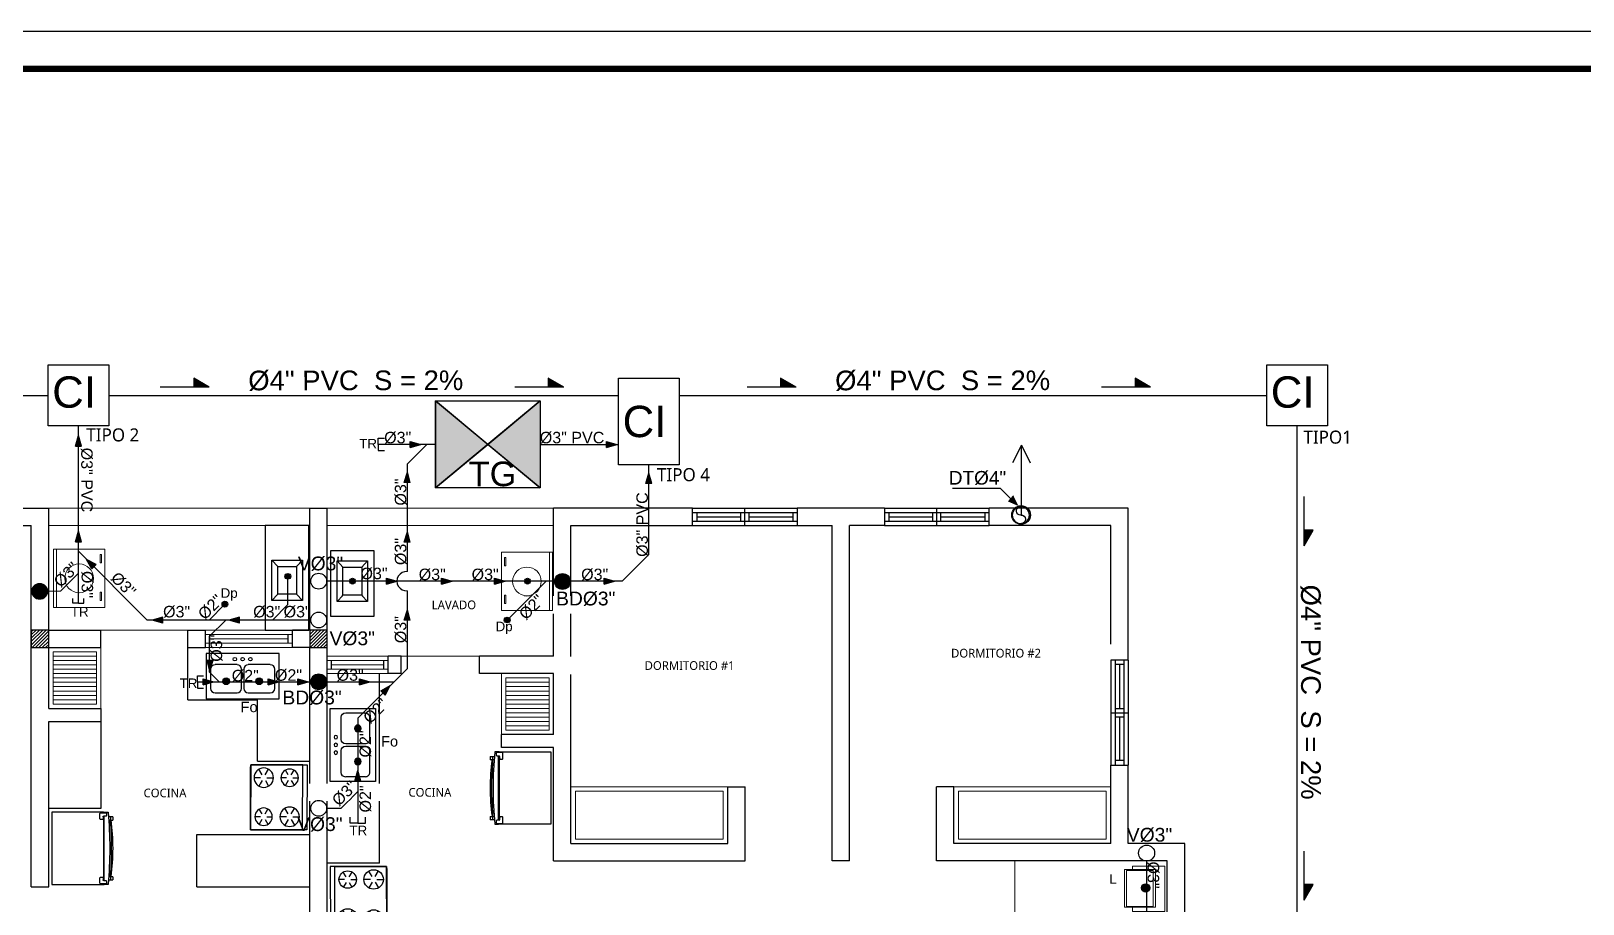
# Model space of a CAD drawing. Header units: feet. Extents: x 1019 to 2236, y -546 to 122.
# Drawn here: x 1064.81 to 1082.64, y 50.85 to 60.88 of the extents above; entities that cross this region are included whole.
import ezdxf

# ---------------------------------------------------------------- set-up
doc = ezdxf.new("R2010")
doc.units = ezdxf.units.FT
doc.header["$LTSCALE"] = 0.05
doc.header["$MEASUREMENT"] = 0
doc.linetypes.add('DASHDOT', pattern=[25.4, 12.7, -6.35, 0, -6.35])
for name, color, linetype, lineweight in [('A-GENM', 8, 'Continuous', 9), ('A-WALL', 7, 'Continuous', 25), ('closet', 8, 'Continuous', 5), ('COCINA', 8, 'Continuous', 25), ('FURN', 8, 'Continuous', 9), ('I-FURN', 8, 'Continuous', 0)]:
    doc.layers.add(name, color=color, linetype=linetype, lineweight=lineweight)
for name, color, linetype in [('AGUAS-N', 4, 'Continuous'), ('AGUASNEGRAS', 4, 'Continuous'), ('ANNDTTEXT', 2, 'Continuous'), ('columna', 9, 'Continuous'), ('MARCO', 1, 'Continuous'), ('MUEBLES', 8, 'Continuous'), ('PERT-VENT', 8, 'Continuous'), ('PISO', 8, 'Continuous'), ('TELEFONO', 3, 'DASHDOT'), ('TEXTO', 2, 'Continuous'), ('TEXXT', 2, 'Continuous'), ('TXT', 2, 'Continuous')]:
    doc.layers.add(name, color=color, linetype=linetype)
doc.styles.add('ads', font='trebuc.ttf', dxfattribs={"height": 0.14})
doc.styles.add('DAMIAN', font='arial.ttf', dxfattribs={"height": 0.12})
doc.styles.add('grd', font='arial.ttf', dxfattribs={"height": 0.15})

# ---------------------------------------------------------------- blocks, each defined once
blk = doc.blocks.new('A$C2C3967B4')
at = {"layer": 'COCINA'}
for p, q in [((0.838, 0.52), (0, 0.52)), ((0, 0.52), (0, 0)), ((0.356, 0.393), (0.102, 0.393)), ((0.737, 0.393), (0.483, 0.393)), ((0.838, 0), (0.838, 0.52)), ((0.051, 0.342), (0.051, 0.119)), ((0.406, 0.119), (0.406, 0.342)), ((0.432, 0.342), (0.432, 0.119)), ((0.787, 0.119), (0.787, 0.342)), ((0.102, 0.068), (0.356, 0.068)), ((0.483, 0.068), (0.737, 0.068)), ((0, 0), (0.838, 0))]:
    blk.add_line(p, q, dxfattribs=at)
for centre, radius in [((0.33, 0.456), 0.0201), ((0.419, 0.456), 0.0201), ((0.508, 0.456), 0.0201), ((0.229, 0.202), 0.0381), ((0.61, 0.202), 0.0381)]:
    blk.add_circle(centre, radius, dxfattribs=at)
for centre, start, end in [((0.102, 0.342), 90, 180), ((0.356, 0.342), 0, 90), ((0.483, 0.342), 90, 180), ((0.737, 0.342), 0, 90), ((0.102, 0.119), 180, 270), ((0.356, 0.119), 270, 0), ((0.483, 0.119), 180, 270), ((0.737, 0.119), 270, 0)]:
    blk.add_arc(centre, 0.0508, start, end, dxfattribs=at)
blk = doc.blocks.new('A$C285A50AC')
at = {"layer": 'MUEBLES'}
for p, q in [((0.001, 0.69, -0.889), (0, 0.029, -0.889)), ((0.001, 0.69), (0.001, 0.639)), ((0.763, 0.688), (0.001, 0.69)), ((0.763, 0.688, -0.889), (0.001, 0.69, -0.889)), ((0.001, 0.639), (0.763, 0.637)), ((0.762, 0.028, -0.889), (0.763, 0.688, -0.889)), ((0.763, 0.637), (0.763, 0.688)), ((0, 0.029, -0.889), (0.762, 0.028, -0.889))]:
    blk.add_line(p, q, dxfattribs=at)
at = {"layer": 'MUEBLES', "color": 8}
for p, q in [((0.153, 0.524, 0.003), (0.153, 0.6, 0.003)), ((0.61, 0.523, 0.003), (0.611, 0.587, 0.003)), ((0.12, 0.505, 0.003), (0.054, 0.543, 0.003)), ((0.12, 0.467, 0.003), (0.054, 0.429, 0.003)), ((0.153, 0.448, 0.003), (0.153, 0.372, 0.003)), ((0.186, 0.505, 0.003), (0.252, 0.543, 0.003)), ((0.186, 0.467, 0.003), (0.252, 0.429, 0.003)), ((0.577, 0.466, 0.003), (0.522, 0.435, 0.003)), ((0.577, 0.504, 0.003), (0.523, 0.536, 0.003)), ((0.61, 0.447, 0.003), (0.61, 0.384, 0.003)), ((0.643, 0.504, 0.003), (0.698, 0.536, 0.003)), ((0.643, 0.466, 0.003), (0.698, 0.434, 0.003)), ((0.12, 0.2, 0.003), (0.065, 0.232, 0.003)), ((0.153, 0.219, 0.003), (0.153, 0.283, 0.003)), ((0.186, 0.2, 0.003), (0.241, 0.232, 0.003)), ((0.577, 0.2, 0.003), (0.511, 0.238, 0.003)), ((0.61, 0.219, 0.003), (0.61, 0.295, 0.003)), ((0.643, 0.199, 0.003), (0.709, 0.237, 0.003)), ((0.12, 0.162, 0.003), (0.065, 0.131, 0.003)), ((0.153, 0.143, 0.003), (0.152, 0.08, 0.003)), ((0.186, 0.162, 0.003), (0.241, 0.13, 0.003)), ((0.577, 0.162, 0.003), (0.511, 0.124, 0.003)), ((0.61, 0.142, 0.003), (0.61, 0.066, 0.003)), ((0.643, 0.161, 0.003), (0.709, 0.123, 0.003))]:
    blk.add_line(p, q, dxfattribs=at)
at = {"layer": 'MUEBLES', "extrusion": (-0.001805, -0.999998, 0)}
for p, q in [((0.063, 0.027, -0.622), (0.698, 0.025, -0.622)), ((0.063, 0.027, -0.102), (0.698, 0.025, -0.102))]:
    blk.add_line(p, q, dxfattribs=at)
at = {"layer": 'MUEBLES'}
for centre, radius in [((0.153, 0.486, 0.003), 0.114), ((0.61, 0.485, 0.003), 0.102), ((0.153, 0.181, 0.003), 0.102), ((0.61, 0.181, 0.003), 0.114)]:
    blk.add_circle(centre, radius, dxfattribs=at)
at = {"layer": 'MUEBLES', "color": 8, "extrusion": (-0.001805, -0.999998, 0)}
for centre in [(0.089, -0.038, -0.027), (0.216, -0.038, -0.027), (0.381, -0.038, -0.027), (0.546, -0.038, -0.027), (0.673, -0.038, -0.027)]:
    blk.add_circle(centre, 0.0254, dxfattribs=at)
at = {"layer": 'MUEBLES'}
for points in [[(0, 0.029), (0.001, 0.639), (0.763, 0.637), (0.762, 0.028)], [(0.001, 0.69, 0.254), (0.001, 0.639, 0.254), (0.763, 0.637, 0.254), (0.763, 0.688, 0.254)]]:
    blk.add_3dface(points, dxfattribs=at)
at = {"layer": 'MUEBLES', "color": 8}
for points in [[(0.025, 0.027, -0.076), (0.025, 0.027, -0.533), (0.737, 0.025, -0.533), (0.737, 0.025, -0.076)], [(0.025, 0.027, -0.597), (0.025, 0.027, -0.851), (0.737, 0.025, -0.851), (0.737, 0.025, -0.597)]]:
    blk.add_3dface(points, dxfattribs=at)
blk = doc.blocks.new('A$C007B5363')
at = {"layer": 'COCINA'}
for p, q in [((0, 0.829), (0.594, 0.829)), ((0, 0), (0, 0.829)), ((0.551, 0.816), (0.551, 0.752)), ((0.621, 0.822), (0.557, 0.822)), ((0.557, 0.746), (0.582, 0.746)), ((0.589, 0.752), (0.589, 0.778)), ((0.594, 0.829), (0.601, 0.829)), ((0.594, 0.822), (0.594, 0.829)), ((0.594, 0.045), (0.594, 0.784)), ((0.595, 0.784), (0.621, 0.784)), ((0.601, 0.829), (0.601, 0.822)), ((0.645, 0.829), (0.601, 0.829)), ((0.601, 0.784), (0.601, 0.044)), ((0.627, 0.791), (0.627, 0.816)), ((0.649, 0.778), (0.671, 0.778)), ((0.671, 0.74), (0.651, 0.74)), ((0.671, 0.778), (0.698, 0.778)), ((0.671, 0.74), (0.671, 0.778)), ((0.671, 0.74), (0.671, 0.778)), ((0.698, 0.74), (0.671, 0.74)), ((0.671, 0.74), (0.671, 0.702)), ((0.671, 0.702), (0.671, 0.74)), ((0.699, 0.74), (0.699, 0.778)), ((0.654, 0.702), (0.671, 0.702)), ((0.594, 0), (0, 0)), ((0.551, 0.076), (0.551, 0.013)), ((0.582, 0.083), (0.557, 0.083)), ((0.557, 0.006), (0.621, 0.006)), ((0.589, 0.051), (0.589, 0.076)), ((0.594, 0), (0.594, 0.006)), ((0.594, 0), (0.601, 0)), ((0.621, 0.044), (0.595, 0.044)), ((0.601, 0.006), (0.601, 0)), ((0.601, 0), (0.645, 0)), ((0.627, 0.013), (0.627, 0.038)), ((0.671, 0.051), (0.649, 0.051)), ((0.651, 0.089), (0.671, 0.089)), ((0.671, 0.127), (0.654, 0.127)), ((0.671, 0.127), (0.671, 0.089)), ((0.671, 0.089), (0.671, 0.127)), ((0.671, 0.089), (0.698, 0.089)), ((0.671, 0.051), (0.671, 0.089)), ((0.671, 0.051), (0.671, 0.089)), ((0.698, 0.051), (0.671, 0.051)), ((0.699, 0.051), (0.699, 0.089))]:
    blk.add_line(p, q, dxfattribs=at)
for centre, radius, start, end in [((0.557, 0.816), 0.00635, 90, 180), ((0.557, 0.752), 0.00635, 180, 270), ((0.582, 0.752), 0.00635, 270, 360), ((0.595, 0.778), 0.00635, 90, 180), ((0.621, 0.816), 0.00635, 360, 90), ((0.621, 0.791), 0.00635, 270, 360), ((-3.851, 0.414), 4.515, 354.7351, 5.2649), ((-1.675, 0.414), 2.373, 352.1151, 7.8849), ((-3.079, 0.414), 3.761, 355.6182, 4.3818), ((0.557, 0.076), 0.00635, 90, 180), ((0.557, 0.013), 0.00635, 180, 270), ((0.582, 0.076), 0.00635, 360, 90), ((0.595, 0.051), 0.00635, 180, 270), ((0.621, 0.038), 0.00635, 360, 90), ((0.621, 0.013), 0.00635, 270, 360)]:
    blk.add_arc(centre, radius, start, end, dxfattribs=at)
blk = doc.blocks.new('bath_sink_6127 - bath_sink_6127-V2-Nivel 1')
at = {"layer": 'I-FURN'}
for p, q in [((0.293, 0.297), (-0.127, 0.297)), ((-0.127, 0.297), (-0.127, -0.29)), ((0.395, 0.244), (-0.005, 0.244)), ((-0.005, 0.244), (-0.005, -0.245)), ((0.025, -0.234), (0.025, 0.233)), ((0.025, 0.233), (0.369, 0.233)), ((0.293, 0.244), (0.293, 0.297)), ((0.369, 0.233), (0.369, -0.234)), ((0.395, -0.245), (0.395, 0.244)), ((0.293, -0.29), (-0.127, -0.29)), ((-0.005, -0.245), (0.395, -0.245)), ((0.369, -0.234), (0.025, -0.234)), ((0.293, -0.29), (0.293, -0.245))]:
    blk.add_line(p, q, dxfattribs=at)
blk = doc.blocks.new('A$C01EB0BB3')
at = {"layer": 'FURN'}
for p, q in [((0, 0, 224.56), (0, 0.61, 224.56)), ((0, 0.61, 224.56), (0.533, 0.61, 224.56)), ((0.503, 0.61, 224.56), (0.503, 0, 224.56)), ((0.533, 0.61, 224.56), (0.533, 0, 224.56)), ((0.533, 0, 224.56), (0, 0, 224.56))]:
    blk.add_line(p, q, dxfattribs=at)
at = {"layer": 'FURN', "ltscale": 0.02, "elevation": 224.56}
for points in [[(0.047, 0.536), (0.047, 0.45), (0.032, 0.45), (0.032, 0.536)], [(0.047, 0.143), (0.047, 0.057), (0.032, 0.057), (0.032, 0.143)]]:
    blk.add_lwpolyline(points, close=True, dxfattribs=at)
at = {"layer": 'FURN', "ltscale": 0.02}
blk.add_circle((0.267, 0.305, 224.56), 0.15, dxfattribs=at)
blk = doc.blocks.new('A$C153C7E87')
at = {"layer": 'COCINA'}
for p, q in [((0.076, 0.804), (0.143, 0.731)), ((0.427, 0.804), (0.36, 0.731)), ((0.143, 0.411), (0.076, 0.339)), ((0.36, 0.411), (0.427, 0.339))]:
    blk.add_line(p, q, dxfattribs=at)
at = {"layer": 'COCINA', "extrusion": (1.60732e-15, -2.48059e-15, -1)}
for points in [[(-0.502, 1.2), (0, 1.2), (0, 0), (-0.502, 0)], [(-0.427, 0.339), (-0.076, 0.339), (-0.076, 0.804), (-0.427, 0.804)], [(-0.36, 0.411), (-0.143, 0.411), (-0.143, 0.731), (-0.36, 0.731)]]:
    blk.add_lwpolyline(points, close=True, dxfattribs=at)
blk = doc.blocks.new('A$C72735B25')
at = {"layer": 'PERT-VENT', "extrusion": (-1.27878e-17, -1.31713e-15, -1)}
for p, q in [((0, 0), (0, 1.203)), ((0.05, 0), (0.05, 1.203)), ((0.1, 0.648), (0.1, 1.149)), ((0.15, 0), (0.15, 1.203)), ((0.2, 0), (0.2, 1.203)), ((0.2, 0.602), (0, 0.602)), ((0.15, 0.648), (0.05, 0.648)), ((0.15, 0.555), (0.05, 0.555)), ((0.1, 0.05), (0.1, 0.555)), ((0.05, 0.05), (0.15, 0.05))]:
    blk.add_line(p, q, dxfattribs=at)
at = {"layer": 'PERT-VENT', "extrusion": (-1.27878e-17, 1.31713e-15, -1)}
blk.add_line((0.05, 1.153), (0.15, 1.153), dxfattribs=at)
blk = doc.blocks.new('A$C7995192D')
at = {"layer": 'TELEFONO'}
blk.add_hatch(color=256, dxfattribs=at).paths.add_polyline_path([(0.638, 0.116), (0.437, 0.116), (0.437, 0)])
for p, q in [((0.638, 0.116), (0, 0.116)), ((0.437, 0), (0.437, 0.116)), ((0.638, 0.116), (0.437, 0))]:
    blk.add_line(p, q, dxfattribs=at)
blk = doc.blocks.new('A$C206B62E9')
at = {"color": 2}
blk.add_circle((0.125, 0.125), 0.125, dxfattribs=at)
for centre, start, end in [((0.063, 0.129), 356.4536, 176.4536), ((0.187, 0.121), 176.4536, 356.4536)]:
    blk.add_arc(centre, 0.0625, start, end, dxfattribs=at)
blk = doc.blocks.new('A$C012446DC')
at = {"layer": 'PISO'}
h = blk.add_hatch(dxfattribs=at)
h.set_pattern_fill('ANSI31', color=256, scale=0.008571, angle=180)
h.set_pattern_definition([(225, (206536.064322, 1154820.960068), (0.0192434059784, -0.0192434059784), [])])
h.paths.add_polyline_path([(0, 0), (0.2, 0), (0.2, 0.2), (0, 0.2)])
at = {"layer": 'columna'}
blk.add_lwpolyline([(0.2, 0.2), (0, 0.2), (0, 0), (0.2, 0)], close=True, dxfattribs=at)
blk = doc.blocks.new('A$C387E0859')
for p in [(0, 8.7), (3.2, 8.7), (0, 0), (3.2, 0), (6, 0), (9.2, 0)]:
    blk.add_blockref('A$C012446DC', p)

msp = doc.modelspace()

# ---------------------------------------------------------------- hatches: boundary and pattern name
at = {"layer": 'AGUASNEGRAS'}
for points in [[(1065.386, 56.109), (1065.352, 56.229), (1065.317, 56.109)], [(1069.164, 56.162), (1069.284, 56.128), (1069.164, 56.093)], [(1071.417, 56.162), (1071.536, 56.128), (1071.417, 56.093)], [(1069.095, 55.688), (1069.13, 55.808), (1069.164, 55.688)], [(1071.871, 55.677), (1071.905, 55.797), (1071.94, 55.677)], [(1065.386, 55.01), (1065.352, 55.13), (1065.317, 55.01)], [(1069.095, 55.004), (1069.13, 55.124), (1069.164, 55.004)], [(1065.554, 54.747), (1065.445, 54.807), (1065.505, 54.698)], [(1068.89, 54.59), (1069.01, 54.556), (1068.89, 54.521)], [(1069.524, 54.59), (1069.644, 54.556), (1069.524, 54.521)], [(1070.132, 54.59), (1070.252, 54.556), (1070.132, 54.521)], [(1071.39, 54.59), (1071.51, 54.556), (1071.39, 54.521)], [(1066.32, 54.144), (1066.2, 54.11), (1066.32, 54.075)], [(1067.2, 54.144), (1067.08, 54.11), (1067.2, 54.075)], [(1066.825, 53.644), (1066.859, 53.524), (1066.894, 53.644)], [(1066.785, 53.434), (1066.905, 53.4), (1066.785, 53.365)], [(1067.532, 53.434), (1067.652, 53.4), (1067.532, 53.365)], [(1067.872, 53.434), (1067.992, 53.4), (1067.872, 53.365)], [(1068.581, 53.434), (1068.701, 53.4), (1068.581, 53.365)], [(1068.825, 53.297), (1068.934, 53.357), (1068.874, 53.248)]]:
    msp.add_hatch(color=256, dxfattribs=at).paths.add_polyline_path(points)
at = {"layer": 'AGUASNEGRAS', "ltscale": 3}
h = msp.add_hatch(color=256, dxfattribs=at)
h.dxf.hatch_style = 1
edge = h.paths.add_edge_path()
edge.add_arc((1067.757, 54.612), 0.033, 270, 630, ccw=False)
h = msp.add_hatch(color=256, dxfattribs=at)
h.dxf.hatch_style = 1
edge = h.paths.add_edge_path()
edge.add_arc((1068.5, 54.556), 0.033, 270, 630, ccw=False)
h = msp.add_hatch(color=256, dxfattribs=at)
h.dxf.hatch_style = 1
edge = h.paths.add_edge_path()
edge.add_arc((1070.51, 54.556), 0.033, 270, 630, ccw=False)
h = msp.add_hatch(color=256, dxfattribs=at)
h.dxf.hatch_style = 1
edge = h.paths.add_edge_path()
edge.add_arc((1064.906, 54.439), 0.091, 0, 360)
h = msp.add_hatch(color=256, dxfattribs=at)
h.dxf.hatch_style = 1
edge = h.paths.add_edge_path()
edge.add_arc((1067.034, 54.292), 0.033, 270, 630, ccw=False)
h = msp.add_hatch(color=256, dxfattribs=at)
h.dxf.hatch_style = 1
edge = h.paths.add_edge_path()
edge.add_arc((1068.112, 53.4), 0.091, 0, 360)
h = msp.add_hatch(color=256, dxfattribs=at)
h.dxf.hatch_style = 1
edge = h.paths.add_edge_path()
edge.add_arc((1067.047, 53.407), 0.033, 0, 360)
h = msp.add_hatch(color=256, dxfattribs=at)
h.dxf.hatch_style = 1
edge = h.paths.add_edge_path()
edge.add_arc((1067.428, 53.407), 0.033, 0, 360)
h = msp.add_hatch(color=256, dxfattribs=at)
h.dxf.hatch_style = 1
edge = h.paths.add_edge_path()
edge.add_arc((1068.561, 52.866), 0.033, 0, 360)
h = msp.add_hatch(color=256, dxfattribs=at)
h.dxf.hatch_style = 1
edge = h.paths.add_edge_path()
edge.add_arc((1068.561, 52.485), 0.033, 0, 360)
h = msp.add_hatch(color=256, dxfattribs=at)
h.dxf.hatch_style = 1
edge = h.paths.add_edge_path()
edge.add_arc((1077.612, 51.032), 0.0474, 0, 360)
at = {"layer": 'closet'}
h = msp.add_hatch(dxfattribs=at)
h.set_pattern_fill('ANSI31', color=256, scale=0.4, angle=315, style=0)
h.set_pattern_definition([(0, (1065.06024, 53.14417), (2e-17, 0.05), [])])
h.paths.add_polyline_path([(1065.06, 53.144), (1065.56, 53.144), (1065.56, 53.744), (1065.06, 53.744)])
h = msp.add_hatch(dxfattribs=at)
h.set_pattern_fill('ANSI31', color=256, scale=0.4, angle=315, style=0)
h.set_pattern_definition([(0, (1070.26024, 52.84423), (2e-17, 0.05), [])])
h.paths.add_polyline_path([(1070.26, 52.844), (1070.76, 52.844), (1070.76, 53.444), (1070.26, 53.444)])
at = {"layer": 'COCINA'}
h = msp.add_hatch(color=256, dxfattribs=at)
h.dxf.hatch_style = 1
h.paths.add_polyline_path([(1069.455, 55.628), (1070.055, 56.128), (1069.455, 56.628)])
h = msp.add_hatch(color=256, dxfattribs=at)
h.dxf.hatch_style = 1
h.paths.add_polyline_path([(1070.655, 55.628), (1070.055, 56.128), (1070.655, 56.628)])
at = {"layer": 'TEXTO'}
msp.add_hatch(color=2, dxfattribs=at).paths.add_polyline_path([(1076.153, 55.418), (1076.035, 55.47), (1076.092, 55.536)])
msp.add_hatch(color=2, dxfattribs=at).paths.add_polyline_path([(1076.153, 55.418), (1076.035, 55.47), (1076.092, 55.536)])

# ---------------------------------------------------------------- linework, layer by layer
at = {"layer": 'A-GENM'}
for p, q in [((1065.01, 55.394), (1068.01, 55.394)), ((1068.21, 55.394), (1068.21, 55.394)), ((1070.81, 55.394), (1068.21, 55.394)), ((1065.01, 55.194), (1068.01, 55.194)), ((1070.81, 55.194), (1068.21, 55.194)), ((1070.81, 51.342), (1070.81, 51.342))]:
    msp.add_line(p, q, dxfattribs=at)
at = {"layer": 'A-WALL'}
for p, q in [((1064.61, 55.394), (1065.01, 55.394)), ((1065.01, 53.994), (1065.01, 55.394)), ((1068.01, 53.994), (1068.01, 55.394)), ((1068.01, 55.394), (1068.21, 55.394)), ((1068.21, 49.894), (1068.21, 55.394)), ((1072.407, 55.394), (1070.81, 55.394)), ((1070.81, 53.694), (1070.81, 55.394)), ((1074.61, 55.394), (1073.61, 55.394)), ((1077.41, 55.394), (1075.813, 55.394)), ((1077.41, 53.647), (1077.41, 55.394)), ((1064.61, 55.194), (1064.81, 55.194)), ((1064.81, 51.044), (1064.81, 55.194)), ((1071.01, 51.542), (1071.01, 55.194)), ((1071.01, 55.194), (1072.407, 55.194)), ((1073.61, 55.194), (1074.01, 55.194)), ((1074.01, 51.342), (1074.01, 55.194)), ((1074.21, 51.342), (1074.21, 55.194)), ((1074.61, 55.194), (1074.21, 55.194)), ((1077.21, 55.194), (1075.813, 55.194)), ((1077.21, 53.647), (1077.21, 55.194)), ((1065.01, 53.994), (1065.61, 53.994)), ((1065.61, 53.794), (1065.61, 53.994)), ((1066.61, 53.794), (1066.61, 53.994)), ((1066.61, 53.994), (1066.81, 53.994)), ((1066.81, 53.794), (1066.81, 53.994)), ((1067.81, 53.794), (1067.81, 53.994)), ((1068.01, 53.994), (1067.81, 53.994)), ((1065.01, 53.794), (1065.61, 53.794)), ((1065.01, 53.094), (1065.01, 53.794)), ((1066.61, 53.794), (1066.81, 53.794)), ((1068.01, 53.794), (1067.81, 53.794)), ((1068.01, 46.294), (1068.01, 53.794)), ((1068.91, 53.494), (1068.91, 53.694)), ((1069.06, 53.694), (1068.91, 53.694)), ((1069.06, 53.494), (1069.06, 53.694)), ((1070.81, 53.694), (1069.96, 53.694)), ((1069.96, 53.494), (1069.96, 53.694)), ((1069.06, 53.494), (1068.91, 53.494)), ((1070.81, 53.494), (1069.96, 53.494)), ((1070.81, 52.794), (1070.81, 53.494)), ((1065.01, 53.094), (1065.61, 53.094)), ((1065.61, 53.094), (1065.61, 52.944)), ((1065.01, 52.944), (1065.61, 52.944)), ((1070.81, 52.794), (1070.21, 52.794)), ((1070.21, 52.644), (1070.21, 52.794)), ((1070.81, 52.644), (1070.21, 52.644)), ((1070.81, 51.342), (1070.81, 52.644)), ((1077.21, 51.542), (1077.21, 52.444)), ((1077.41, 51.542), (1077.41, 52.444)), ((1072.81, 51.542), (1072.81, 52.192)), ((1072.81, 52.192), (1073.01, 52.192)), ((1073.01, 51.342), (1073.01, 52.192)), ((1075.21, 51.342), (1075.21, 52.192)), ((1075.41, 52.192), (1075.21, 52.192)), ((1075.41, 51.542), (1075.41, 52.192)), ((1071.01, 51.542), (1072.81, 51.542)), ((1077.21, 51.542), (1075.41, 51.542)), ((1078.06, 51.542), (1077.41, 51.542)), ((1078.06, 50.747), (1078.06, 51.542)), ((1070.81, 51.342), (1073.01, 51.342)), ((1074.21, 51.342), (1074.01, 51.342)), ((1077.86, 51.342), (1075.21, 51.342)), ((1077.86, 50.747), (1077.86, 51.342)), ((1064.81, 51.044), (1065.01, 51.044))]:
    msp.add_line(p, q, dxfattribs=at)
at = {"layer": 'A-WALL', "extrusion": (-6.28888e-16, -1.94037e-15, -1)}
for p, q in [((1072.407, 55.194), (1072.407, 55.394)), ((1073.61, 55.394), (1073.61, 55.194))]:
    msp.add_line(p, q, dxfattribs=at)
at = {"layer": 'A-WALL', "extrusion": (6.10446e-16, -1.94037e-15, -1)}
for p, q in [((1074.61, 55.394), (1074.61, 55.194)), ((1075.813, 55.194), (1075.813, 55.394))]:
    msp.add_line(p, q, dxfattribs=at)
at = {"layer": 'A-WALL', "extrusion": (-5.65398e-18, -1.31713e-15, -1)}
msp.add_line((1077.21, 52.444), (1077.41, 52.444), dxfattribs=at)
at = {"layer": 'AGUAS-N'}
for points in [[(1069.455, 55.628), (1070.055, 56.128), (1069.455, 56.628), (1069.455, 55.628)], [(1070.655, 55.628), (1070.055, 56.128), (1070.655, 56.628), (1070.655, 55.628)]]:
    msp.add_lwpolyline(points, dxfattribs=at)
at = {"layer": 'AGUASNEGRAS', "ltscale": 3}
for p, q in [((1060.293, 56.691), (1065.003, 56.691)), ((1065.7, 56.691), (1071.556, 56.691)), ((1072.254, 56.691), (1079.003, 56.691)), ((1065.352, 54.304), (1065.352, 56.34)), ((1079.352, 49.849), (1079.352, 56.34)), ((1069.455, 56.128), (1068.796, 56.128)), ((1069.13, 55.903), (1069.354, 56.128)), ((1070.655, 56.128), (1071.556, 56.128)), ((1069.13, 54.667), (1069.13, 55.903)), ((1071.905, 54.862), (1071.905, 55.894)), ((1066.142, 54.11), (1065.352, 54.9)), ((1071.599, 54.556), (1071.905, 54.862)), ((1065.148, 54.444), (1065.352, 54.647)), ((1067.757, 54.287), (1067.757, 54.612)), ((1071.599, 54.556), (1068.203, 54.556)), ((1064.997, 54.441, 0.417), (1065.148, 54.444)), ((1067.034, 54.292), (1066.852, 54.11)), ((1067.58, 54.11), (1067.757, 54.287)), ((1068.021, 54.11), (1066.142, 54.11)), ((1067.045, 54.11), (1066.859, 53.923)), ((1066.859, 53.509), (1066.859, 53.923)), ((1066.968, 53.4), (1066.859, 53.509)), ((1068.561, 52.984), (1069.13, 53.553)), ((1066.719, 53.4), (1068.021, 53.4)), ((1068.203, 53.4), (1068.977, 53.4)), ((1077.623, 51.34), (1077.623, 49.676))]:
    msp.add_line(p, q, dxfattribs=at)
at = {"layer": 'AGUASNEGRAS', "color": 4, "ltscale": 0.5}
for p, q in [((1069.455, 56.628), (1070.655, 55.628)), ((1070.655, 56.628), (1069.455, 55.628))]:
    msp.add_line(p, q, dxfattribs=at)
at = {"layer": 'AGUASNEGRAS'}
for points in [[(1065.003, 57.041), (1065.7, 57.041), (1065.7, 56.34), (1065.003, 56.34)], [(1071.556, 56.89), (1072.254, 56.89), (1072.254, 55.894), (1071.556, 55.894)], [(1079.003, 57.041), (1079.7, 57.041), (1079.7, 56.34), (1079.003, 56.34)]]:
    msp.add_lwpolyline(points, close=True, dxfattribs=at)
at = {"layer": 'AGUASNEGRAS', "color": 4, "ltscale": 0.5}
msp.add_lwpolyline([(1070.655, 56.628), (1070.655, 55.628), (1069.455, 55.628), (1069.455, 56.628)], close=True, dxfattribs=at)
at = {"layer": 'AGUASNEGRAS'}
for points in [[(1065.317, 56.109), (1065.386, 56.109), (1065.352, 56.229)], [(1065.317, 56.109), (1065.352, 56.229)], [(1069.164, 56.093), (1069.164, 56.162), (1069.284, 56.128)], [(1071.417, 56.093), (1071.417, 56.162), (1071.536, 56.128)], [(1069.164, 56.093), (1069.284, 56.128)], [(1071.417, 56.093), (1071.536, 56.128)], [(1069.164, 55.688), (1069.095, 55.688), (1069.13, 55.808)], [(1069.164, 55.688), (1069.13, 55.808)], [(1071.94, 55.677), (1071.871, 55.677), (1071.905, 55.797)], [(1071.94, 55.677), (1071.905, 55.797)], [(1065.317, 55.01), (1065.386, 55.01), (1065.352, 55.13)], [(1065.317, 55.01), (1065.352, 55.13)], [(1069.164, 55.004), (1069.095, 55.004), (1069.13, 55.124)], [(1069.164, 55.004), (1069.13, 55.124)], [(1065.505, 54.698), (1065.554, 54.747), (1065.445, 54.807)], [(1065.505, 54.698), (1065.445, 54.807)], [(1068.89, 54.521), (1068.89, 54.59), (1069.01, 54.556)], [(1068.89, 54.521), (1069.01, 54.556)], [(1069.524, 54.521), (1069.524, 54.59), (1069.644, 54.556)], [(1069.524, 54.521), (1069.644, 54.556)], [(1070.132, 54.521), (1070.132, 54.59), (1070.252, 54.556)], [(1070.132, 54.521), (1070.252, 54.556)], [(1071.39, 54.521), (1071.39, 54.59), (1071.51, 54.556)], [(1071.39, 54.521), (1071.51, 54.556)], [(1066.32, 54.075), (1066.32, 54.144), (1066.2, 54.11)], [(1066.32, 54.075), (1066.2, 54.11)], [(1067.2, 54.075), (1067.2, 54.144), (1067.08, 54.11)], [(1067.2, 54.075), (1067.08, 54.11)], [(1066.894, 53.644), (1066.825, 53.644), (1066.859, 53.524)], [(1066.894, 53.644), (1066.859, 53.524)], [(1066.785, 53.365), (1066.785, 53.434), (1066.905, 53.4)], [(1066.785, 53.365), (1066.905, 53.4)], [(1067.532, 53.365), (1067.532, 53.434), (1067.652, 53.4)], [(1067.532, 53.365), (1067.652, 53.4)], [(1067.872, 53.365), (1067.872, 53.434), (1067.992, 53.4)], [(1067.872, 53.365), (1067.992, 53.4)], [(1068.581, 53.365), (1068.581, 53.434), (1068.701, 53.4)], [(1068.581, 53.365), (1068.701, 53.4)], [(1068.874, 53.248), (1068.825, 53.297), (1068.934, 53.357)], [(1068.874, 53.248), (1068.934, 53.357)]]:
    msp.add_lwpolyline(points, dxfattribs=at)
at = {"layer": 'AGUASNEGRAS', "ltscale": 3}
for points in [[(1068.796, 56.128), (1068.796, 56.2), (1068.866, 56.2)], [(1068.796, 56.128), (1068.796, 56.058), (1068.866, 56.058)], [(1065.352, 54.304), (1065.288, 54.304), (1065.288, 54.358)], [(1065.352, 54.304), (1065.413, 54.304), (1065.413, 54.358)], [(1066.719, 53.4), (1066.719, 53.469), (1066.787, 53.469)], [(1066.719, 53.4), (1066.719, 53.328), (1066.787, 53.328)], [(1068.561, 51.776), (1068.473, 51.776), (1068.473, 51.843)], [(1068.561, 51.776), (1068.648, 51.776), (1068.648, 51.843)]]:
    msp.add_lwpolyline(points, dxfattribs=at)
for centre, radius in [((1067.757, 54.612), 0.033), ((1068.5, 54.556), 0.033), ((1070.51, 54.556), 0.033), ((1064.906, 54.439, 0.669), 0.091), ((1067.034, 54.292), 0.033), ((1068.112, 53.4), 0.091), ((1067.047, 53.407), 0.033), ((1067.428, 53.407), 0.033), ((1068.561, 52.866), 0.033), ((1068.561, 52.485), 0.033), ((1077.623, 51.432), 0.092), ((1077.612, 51.032), 0.0474)]:
    msp.add_circle(centre, radius, dxfattribs=at)
at = {"layer": 'ANNDTTEXT', "ltscale": 0.5}
msp.add_circle((1076.181, 55.316), 0.107, dxfattribs=at)
msp.add_circle((1076.181, 55.316), 0.107, dxfattribs=at)
at = {"layer": 'closet'}
for p, q in [((1065.61, 53.994), (1066.61, 53.994)), ((1065.61, 53.794), (1065.61, 53.094)), ((1069.06, 53.694), (1069.96, 53.694)), ((1070.21, 52.794), (1070.21, 53.494)), ((1071.01, 52.192), (1072.81, 52.192)), ((1077.21, 52.192), (1075.41, 52.192)), ((1076.11, 50.542), (1076.11, 51.342))]:
    msp.add_line(p, q, dxfattribs=at)
for points in [[(1065.06, 53.144), (1065.56, 53.144), (1065.56, 53.744), (1065.06, 53.744)], [(1070.26, 52.844), (1070.76, 52.844), (1070.76, 53.444), (1070.26, 53.444)], [(1071.06, 51.592), (1072.76, 51.592), (1072.76, 52.142), (1071.06, 52.142)], [(1075.46, 51.592), (1077.16, 51.592), (1077.16, 52.142), (1075.46, 52.142)]]:
    msp.add_lwpolyline(points, close=True, dxfattribs=at)
at = {"layer": 'COCINA'}
for p, q in [((1068.322, 54.788), (1068.389, 54.716)), ((1068.673, 54.788), (1068.606, 54.716)), ((1066.61, 53.194), (1066.61, 53.794)), ((1068.81, 51.318), (1068.81, 53.494)), ((1066.61, 53.194), (1067.41, 53.194)), ((1067.41, 52.49), (1067.41, 53.194)), ((1067.41, 52.49), (1068.01, 52.49)), ((1066.71, 51.044), (1066.71, 51.644)), ((1066.71, 51.644), (1068.01, 51.644)), ((1068.81, 51.318), (1068.21, 51.318)), ((1066.71, 51.044), (1068.01, 51.044))]:
    msp.add_line(p, q, dxfattribs=at)
at = {"layer": 'MARCO'}
msp.add_lwpolyline([(1054.272, 60.877), (1118.772, 60.877), (1118.772, 18.877), (1054.272, 18.877)], close=True, dxfattribs=at)
at = {"layer": 'MARCO', "const_width": 0.075}
msp.add_lwpolyline([(1111.6, 60.443), (1054.706, 60.443), (1054.706, 19.311), (1111.6, 19.311)], close=True, dxfattribs=at)
at = {"layer": 'PERT-VENT', "lineweight": 15}
for p, q in [((1066.81, 53.994), (1067.81, 53.994)), ((1066.81, 53.944), (1067.81, 53.944)), ((1066.81, 53.844), (1067.81, 53.844)), ((1066.86, 53.894), (1067.76, 53.894)), ((1066.81, 53.794), (1067.81, 53.794)), ((1068.91, 53.694), (1068.21, 53.694)), ((1068.91, 53.644), (1068.21, 53.644)), ((1068.91, 53.544), (1068.21, 53.544)), ((1068.91, 53.494), (1068.21, 53.494)), ((1068.86, 53.594), (1068.26, 53.594))]:
    msp.add_line(p, q, dxfattribs=at)
at = {"layer": 'PERT-VENT'}
for p, q in [((1066.86, 53.844), (1066.86, 53.944)), ((1067.76, 53.844), (1067.76, 53.944)), ((1068.26, 53.544), (1068.26, 53.644)), ((1068.86, 53.544), (1068.86, 53.644))]:
    msp.add_line(p, q, dxfattribs=at)
at = {"layer": 'TEXTO', "color": 2}
for p, q in [((1076.184, 56.118), (1076.083, 55.915)), ((1076.184, 55.315), (1076.184, 56.118)), ((1076.184, 56.118), (1076.285, 55.915)), ((1075.944, 55.621), (1075.393, 55.621)), ((1075.944, 55.621), (1075.393, 55.621)), ((1076.063, 55.504), (1075.944, 55.621)), ((1076.063, 55.504), (1075.944, 55.621)), ((1076.092, 55.536), (1076.035, 55.47)), ((1076.092, 55.536), (1076.035, 55.47))]:
    msp.add_line(p, q, dxfattribs=at)

# ---------------------------------------------------------------- block references
at = {"rotation": 270}
for p in [(1072.407, 55.394), (1074.61, 55.394)]:
    msp.add_blockref('A$C72735B25', p, dxfattribs=at)
at = {"xscale": 1.099999999999994, "yscale": 1.099999999999994, "zscale": 1.099999999999994, "rotation": 180}
msp.add_blockref('A$C01EB0BB3', (1065.653, 54.924, -22.456), dxfattribs=at)
at = {"extrusion": (3.56775e-15, 5.02252e-16, -1), "xscale": -1}
msp.add_blockref('A$C2C3967B4', (-1066.819, 53.204), dxfattribs=at)
at = {"extrusion": (1.60776e-15, -2.47805e-15, -1), "xscale": -0.9799999999999965, "yscale": 0.9799999999999898, "zscale": 0.9799999999999965, "rotation": 269.8075498061957}
msp.add_blockref('A$C285A50AC', (-1068.922, 50.532), dxfattribs=at)
at = {"layer": 'AGUASNEGRAS', "xscale": -0.8872500000034051, "yscale": 0.8872500000034051, "zscale": 0.8872500000034051}
for p, rotation in [((1066.288, 56.889, 3), 180), ((1070.361, 56.889, 3), 180), ((1073.031, 56.889, 3), 180), ((1077.103, 56.889, 3), 180), ((1079.536, 55.53, 3), 90), ((1079.536, 51.458, 3), 90)]:
    msp.add_blockref('A$C7995192D', p, dxfattribs=dict(at, rotation=rotation))
at = {"layer": 'COCINA', "extrusion": (-1.63751e-15, -2.48074e-15, -1), "rotation": 180.0000000000032}
msp.add_blockref('A$C007B5363', (-1065.047, 51.901), dxfattribs=at)
at = {"layer": 'FURN'}
msp.add_blockref('A$C153C7E87', (1067.498, 53.994), dxfattribs=at)
at = {"layer": 'I-FURN', "xscale": 0.8877811220785607, "yscale": 0.8877811220785607, "zscale": 0.8877811220785607, "rotation": 180.0471946921292}
msp.add_blockref('bath_sink_6127 - bath_sink_6127-V2-Nivel 1', (1077.721, 51.026), dxfattribs=at)
at = {"layer": 'TEXTO', "color": 2, "xscale": -0.7874921249995218, "yscale": 0.7874921249995168, "zscale": 0.7874921249995168, "rotation": 269.9723624571136}
msp.add_blockref('A$C206B62E9', (1076.08, 55.217), dxfattribs=at)
msp.add_blockref('A$C206B62E9', (1076.08, 55.217), dxfattribs=at)

# ---------------------------------------------------------------- texts
at = {"layer": 'TEXTO', "char_height": 0.36, "width": 5.03948, "attachment_point": 9, "style": 'grd'}
for insert in [(1065.553, 56.544), (1079.552, 56.544), (1072.106, 56.206)]:
    msp.add_mtext('CI', dxfattribs=dict(at, insert=insert))
at = {"layer": 'TEXXT', "style": 'DAMIAN'}
msp.add_text('TG', height=0.2824, rotation=0.0552, dxfattribs=at).set_placement((1069.835, 55.647))
for s, insert, char_height, width, attachment_point, rotation in [('%%C4" PVC  S = 2%', (1067.302, 56.975), 0.22589, 3.50414, 1, 0.0552), ('%%C4" PVC  S = 2%', (1074.044, 56.975), 0.22589, 3.50414, 1, 0.0552), (' %%C3" PVC', (1065.515, 55.348), 0.132, 3.4848, 3, 270), (' DT%%C4"', (1076.009, 55.66), 0.156, 3.7752, 9, 359.9724), (' DT%%C4"', (1076.009, 55.66), 0.156, 3.7752, 9, 359.9724), (' %%C3"', (1068.986, 55.736), 0.132, 3.4848, 3, 90), (' %%C3" PVC', (1071.761, 55.577), 0.132, 3.4848, 3, 90), (' %%C3"', (1068.986, 55.052), 0.132, 3.4848, 3, 90), (' %%C3"', (1065.274, 54.789), 0.132, 3.4848, 3, 44.9236), (' %%C3"', (1065.52, 54.362), 0.132, 3.4848, 3, 270), (' %%C3"', (1066.026, 54.456), 0.132, 3.4848, 3, 315), (' %%C2"', (1066.93, 54.416), 0.132, 3.4848, 3, 45), ('%%C4" PVC  S = 2%', (1079.622, 54.517), 0.22589, 3.50414, 1, 270.0552), (' %%C3"', (1066.87, 53.942), 0.132, 3.4848, 3, 90), (' %%C2"', (1068.828, 53.222), 0.132, 3.4848, 3, 45), (' %%C2"', (1068.581, 52.842), 0.132, 3.4848, 3, 90), (' %%C3"', (1077.767, 51.024), 0.132, 3.4848, 3, 270)]:
    msp.add_mtext(s, dxfattribs=dict(at, insert=insert, char_height=char_height, width=width, attachment_point=attachment_point, rotation=rotation))
at = {"layer": 'TEXXT', "attachment_point": 3, "style": 'DAMIAN'}
for s, insert, char_height, width in [(' TR', (1068.782, 56.191, -224.56), 0.11, 2.904), (' %%C3"', (1069.175, 56.272), 0.132, 3.4848), (' %%C3" PVC', (1071.393, 56.272), 0.132, 3.4848), ('{\\fArial|b0|i0|c238|p34;V%%C}3{\\fArial|b0|i0|c238|p34;"}', (1068.393, 54.839), 0.1584, 4.18176), (' %%C3"', (1068.903, 54.711), 0.132, 3.4848), (' %%C3"', (1069.572, 54.7), 0.132, 3.4848), (' %%C3"', (1070.18, 54.7), 0.132, 3.4848), (' %%C3"', (1071.438, 54.7), 0.132, 3.4848), (' Dp', (1067.181, 54.475, 1.752), 0.11, 2.904), (' TR', (1065.468, 54.26), 0.11, 2.904), (' %%C3"', (1066.635, 54.272), 0.132, 3.4848), (' %%C3"', (1067.67, 54.272), 0.132, 3.4848), (' %%C3"', (1068.02, 54.272), 0.132, 3.4848), (' Dp', (1070.34, 54.091, 1.752), 0.11, 2.904), ('{\\fArial|b0|i0|c238|p34;V%%C}3{\\fArial|b0|i0|c238|p34;"}', (1068.758, 53.979), 0.1584, 4.18176), (' %%C2"', (1067.424, 53.537), 0.132, 3.4848), (' %%C2"', (1067.92, 53.544), 0.132, 3.4848), (' %%C3"', (1068.629, 53.544), 0.132, 3.4848), (' TR', (1066.719, 53.438, -224.56), 0.11, 2.904), (' Fo', (1067.41, 53.171), 0.12, 2.904), (' BD%%C3"', (1068.376, 53.299), 0.1584, 4.18176), (' Fo', (1069.024, 52.776), 0.12, 2.904), ('{\\fArial|b0|i0|c238|p34;V%%C}3{\\fArial|b0|i0|c238|p34;"}', (1068.386, 51.844), 0.1584, 4.18176), (' TR', (1068.669, 51.747), 0.11, 2.904), ('{\\fArial|b0|i0|c238|p34;V%%C}3{\\fArial|b0|i0|c238|p34;"}', (1077.917, 51.722), 0.1584, 4.18176), (' L', (1077.28, 51.189), 0.11, 2.904)]:
    msp.add_mtext(s, dxfattribs=dict(at, insert=insert, char_height=char_height, width=width))
at = {"layer": 'TXT', "char_height": 0.15, "width": 3.84, "attachment_point": 2, "style": 'ads'}
for s, insert in [('TIPO 2', (1065.746, 56.312)), ('TIPO1', (1079.703, 56.286)), ('TIPO 4', (1072.302, 55.855))]:
    msp.add_mtext(s, dxfattribs=dict(at, insert=insert))

# ---------------------------------------------------------------- next in the draw order: texts
at = {"layer": 'TXT', "char_height": 0.1, "width": 2.688, "attachment_point": 2, "style": 'ads', "bg_fill": 2}
for s, insert in [('LAVADO', (1069.665, 54.334)), ('DORMITORIO #1', (1072.373, 53.637)), ('DORMITORIO #2', (1075.893, 53.779)), ('COCINA', (1066.346, 52.173)), ('COCINA', (1069.389, 52.18))]:
    msp.add_mtext(s, dxfattribs=dict(at, insert=insert))

# ---------------------------------------------------------------- next in the draw order: hatches: boundary and pattern name
at = {"layer": 'AGUASNEGRAS', "ltscale": 3}
h = msp.add_hatch(color=256, dxfattribs=at)
h.dxf.hatch_style = 1
edge = h.paths.add_edge_path()
edge.add_arc((1070.913, 54.553), 0.091, 0, 360)
at = {"layer": 'AGUASNEGRAS'}
for points in [[(1069.095, 54.107), (1069.13, 54.227), (1069.164, 54.107)], [(1068.527, 52.26), (1068.561, 52.38), (1068.596, 52.26)]]:
    msp.add_hatch(color=256, dxfattribs=at).paths.add_polyline_path(points)
at = {"layer": 'AGUASNEGRAS', "ltscale": 3}
h = msp.add_hatch(color=256, dxfattribs=at)
h.dxf.hatch_style = 1
edge = h.paths.add_edge_path()
edge.add_arc((1070.277, 54.11), 0.033, 270, 630, ccw=False)

# ---------------------------------------------------------------- next in the draw order: linework, layer by layer
at = {"layer": 'A-WALL', "extrusion": (-5.65398e-18, -1.31713e-15, -1)}
msp.add_line((1077.41, 53.647), (1077.21, 53.647), dxfattribs=at)
at = {"layer": 'A-WALL'}
msp.add_line((1065.01, 51.044), (1065.01, 52.944), dxfattribs=at)
at = {"layer": 'AGUASNEGRAS', "ltscale": 3}
for p, q in [((1070.301, 54.133), (1070.723, 54.556)), ((1069.13, 53.553), (1069.13, 54.444)), ((1068.561, 52.984), (1068.561, 51.776)), ((1068.371, 51.947), (1068.561, 52.138)), ((1068.203, 51.947), (1068.371, 51.947))]:
    msp.add_line(p, q, dxfattribs=at)
at = {"layer": 'AGUASNEGRAS'}
for points in [[(1069.164, 54.107), (1069.095, 54.107), (1069.13, 54.227)], [(1069.164, 54.107), (1069.13, 54.227)], [(1068.596, 52.26), (1068.527, 52.26), (1068.561, 52.38)], [(1068.596, 52.26), (1068.561, 52.38)]]:
    msp.add_lwpolyline(points, dxfattribs=at)
at = {"layer": 'AGUASNEGRAS', "ltscale": 3}
for centre, radius in [((1068.112, 54.556), 0.091), ((1070.913, 54.553), 0.091), ((1068.112, 54.11), 0.091), ((1070.277, 54.11), 0.033), ((1068.112, 51.947), 0.091)]:
    msp.add_circle(centre, radius, dxfattribs=at)
msp.add_arc((1069.121, 54.556), 0.111, 85.4067, 274.5933, dxfattribs=at)
at = {"layer": 'COCINA'}
for p, q in [((1068.389, 54.396), (1068.322, 54.323)), ((1068.606, 54.396), (1068.672, 54.323)), ((1065.61, 52.944), (1065.61, 51.944)), ((1065.61, 51.944), (1065.01, 51.944))]:
    msp.add_line(p, q, dxfattribs=at)
at = {"layer": 'COCINA', "extrusion": (1.6068e-15, -2.48092e-15, -1)}
for points in [[(-1068.748, 54.905), (-1068.246, 54.906), (-1068.246, 54.156), (-1068.748, 54.155)], [(-1068.672, 54.323), (-1068.322, 54.323), (-1068.322, 54.788), (-1068.673, 54.788)], [(-1068.606, 54.396), (-1068.389, 54.396), (-1068.389, 54.716), (-1068.606, 54.716)]]:
    msp.add_lwpolyline(points, close=True, dxfattribs=at)

# ---------------------------------------------------------------- next in the draw order: block references
at = {"xscale": -1.100000000000023, "yscale": 1.099999999999994, "zscale": 1.100000000000001, "rotation": 180}
msp.add_blockref('A$C01EB0BB3', (1070.21, 54.889, -247.016), dxfattribs=at)
msp.add_blockref('A$C387E0859', (1064.81, 45.094))
at = {"rotation": 180}
msp.add_blockref('A$C72735B25', (1077.41, 53.647), dxfattribs=at)
at = {"extrusion": (-5.52346e-16, -3.5682e-15, -1), "rotation": 270.0000000000065}
msp.add_blockref('A$C2C3967B4', (-1068.764, 53.094), dxfattribs=at)
at = {"extrusion": (-1.65786e-15, -2.47805e-15, -1), "xscale": 0.9799999999999969, "yscale": 0.9799999999999969, "zscale": 0.9799999999999969, "rotation": 90.19245019381091}
msp.add_blockref('A$C285A50AC', (-1067.301, 51.701), dxfattribs=at)
at = {"layer": 'COCINA', "extrusion": (1.58742e-15, -2.48023e-15, -1), "xscale": -1, "rotation": 180}
msp.add_blockref('A$C007B5363', (-1070.779, 52.594), dxfattribs=at)

# ---------------------------------------------------------------- next in the draw order: texts
at = {"layer": 'TEXXT', "char_height": 0.132, "width": 3.4848, "attachment_point": 3, "style": 'DAMIAN'}
for s, insert, rotation in [(' %%C2"', (1070.618, 54.416), 45), (' %%C3"', (1068.986, 54.155), 90), (' %%C3"', (1068.47, 52.276, -224.56), 44.9236), (' %%C2"', (1068.581, 52.21), 90)]:
    msp.add_mtext(s, dxfattribs=dict(at, insert=insert, rotation=rotation))
at = {"layer": 'TEXXT', "insert": (1071.52, 54.436), "char_height": 0.1584, "width": 4.18176, "attachment_point": 3, "style": 'DAMIAN'}
msp.add_mtext(' BD%%C3"', dxfattribs=at)

doc.saveas('drawing.dxf')
